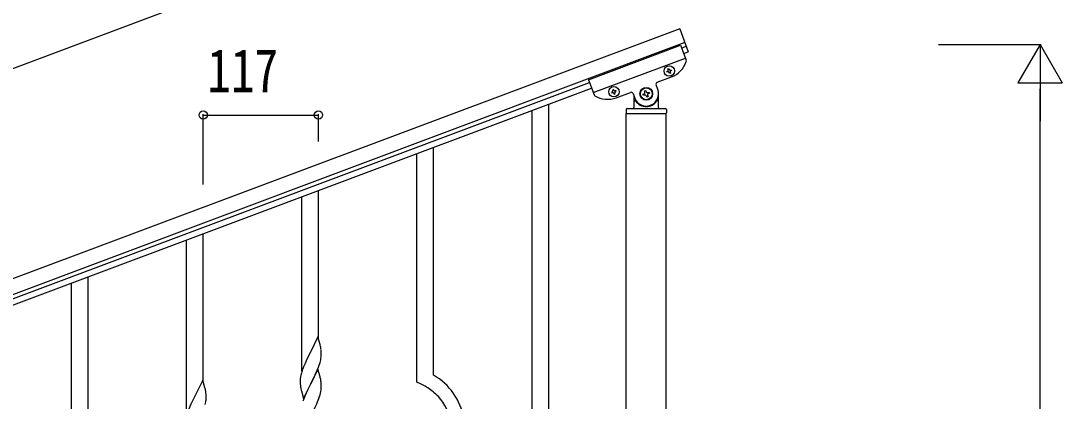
# Model space of a CAD drawing. Units: millimetres, scale not verified. Extents: x -4143 to 4140, y -2900 to 2898.
# Drawn here: x 870 to 1927, y 1435 to 1822 of the extents above; entities that cross this region are included whole.
import ezdxf
from ezdxf.enums import TextEntityAlignment as Align

# ---------------------------------------------------------------- set-up
doc = ezdxf.new("R2010")
doc.units = ezdxf.units.MM
doc.header["$LTSCALE"] = 10
doc.layers.add('0-3_YKK_A1', color=4, linetype='Continuous')
doc.layers.add('0-4_YKK_D', color=6, linetype='Continuous')
doc.styles.add('ＭＳ ゴシック', font='')
doc.styles.get('ＭＳ ゴシック').set_extended_font_data('MS Gothic')

msp = doc.modelspace()

# ---------------------------------------------------------------- linework, layer by layer
at = {"layer": '0-3_YKK_A1'}
for p, q in [((1538.85, 1813.58), (731.89, 1510.9)), ((1538.85, 1813.58), (1547.63, 1790.17)), ((1544.11, 1799.53), (737.16, 1496.86)), ((1446.13, 1761.78), (1539.76, 1796.89)), ((1539.76, 1796.89), (1545.49, 1781.62)), ((1540.84, 1794.03), (1545.52, 1795.79)), ((1542.94, 1788.41), (1547.63, 1790.17)), ((1451.05, 1748.67), (1544.68, 1783.79)), ((1527.06, 1769.72), (1526.16, 1769.38)), ((1529.42, 1771.63), (1530.31, 1771.97)), ((781.72, 1509.3), (1447.21, 1758.91)), ((1446.13, 1761.78), (1451.86, 1746.5)), ((1516.59, 1751.89), (1514.84, 1756.57)), ((1516.01, 1759.15), (1530.52, 1764.59)), ((783.83, 1503.68), (1449.31, 1753.29)), ((1470.54, 1749.55), (1469.64, 1749.21)), ((1473.57, 1749.66), (1474.47, 1750)), ((1474.34, 1743.52), (1488.85, 1748.96)), ((1491.43, 1747.79), (1493.18, 1743.11)), ((1503.27, 1746.19), (1502.03, 1745.72)), ((1506.51, 1748.81), (1507.75, 1749.28)), ((1517.39, 1733.5), (1517.39, 1747.5)), ((1405.89, 1079.73), (1405.89, 1736.99)), ((1492.39, 1745.23), (1492.39, 1733.5)), ((1493.39, 1740.5), (1493.66, 1740.5)), ((1516.39, 1740.5), (1516.11, 1740.5)), ((1388.89, 1073.34), (1388.89, 1730.6)), ((1484.39, 1731.5), (1484.39, 1728)), ((1484.64, 1727.5), (1525.14, 1727.5)), ((1484.64, 1093.85), (1484.64, 1727.5)), ((1484.89, 1727.5), (1524.89, 1727.5)), ((1485.39, 1732.5), (1524.39, 1732.5)), ((1525.14, 1093.85), (1525.14, 1727.5)), ((1525.39, 1731.5), (1525.39, 1728)), ((1288.89, 1461.53), (1288.89, 1693.02)), ((1271.89, 1454.45), (1271.89, 1686.63)), ((1154.89, 1465.56), (1154.89, 1642.65)), ((1171.89, 1498.48), (1171.89, 1649.04)), ((1037.89, 1421.59), (1037.89, 1598.67)), ((1054.89, 1454.5), (1054.89, 1605.06)), ((937.89, 1329.6), (937.89, 1561.08)), ((920.89, 1322.52), (920.89, 1554.69))]:
    msp.add_line(p, q, dxfattribs=at)
for points in [[(1526.16, 1769.38), (1525.82, 1770.28), (1526.72, 1770.62)], [(1527.28, 1771.86), (1526.94, 1772.75), (1527.84, 1773.09), (1528.18, 1772.19)], [(1529.19, 1769.5), (1529.53, 1768.6), (1528.63, 1768.26), (1528.29, 1769.16)], [(1530.31, 1771.97), (1530.65, 1771.07), (1529.75, 1770.73)], [(1469.64, 1749.21), (1469.98, 1748.31), (1470.88, 1748.65)], [(1472, 1751.12), (1471.66, 1752.02), (1470.77, 1751.68), (1471.1, 1750.78)], [(1472.11, 1748.09), (1472.45, 1747.19), (1473.35, 1747.53), (1473.01, 1748.42)], [(1474.47, 1750), (1474.14, 1750.9), (1473.24, 1750.56)], [(1502.03, 1745.72), (1501.57, 1746.96), (1502.8, 1747.42)], [(1503.57, 1749.12), (1503.11, 1750.36), (1504.35, 1750.82), (1504.81, 1749.59)], [(1506.2, 1745.88), (1506.66, 1744.64), (1505.43, 1744.18), (1504.97, 1745.41)], [(1507.75, 1749.28), (1508.21, 1748.04), (1506.97, 1747.58)], [(1171.29, 1500.51), (1164.06, 1485.65), (1163.72, 1484.98), (1160.9, 1479.34), (1159.34, 1476.05), (1158.23, 1473.59), (1156.76, 1470.06), (1155.99, 1468.03)], [(1174.02, 1490.97), (1173.8, 1491.91), (1173.55, 1492.86), (1171.29, 1500.51)], [(1174.76, 1481.18), (1174.78, 1481.98), (1174.78, 1483.13), (1174.73, 1484.86), (1174.67, 1486.1), (1174.56, 1487.51)], [(1154.32, 1446.52), (1154.57, 1445.57), (1156.84, 1437.92), (1164.06, 1452.78), (1164.23, 1453.11), (1165.95, 1456.5), (1167.45, 1459.55), (1168.57, 1461.9), (1169.68, 1464.34), (1170.75, 1466.85), (1171.95, 1469.89), (1172.68, 1471.91), (1173.17, 1473.4)], [(1173.87, 1475.83), (1174.2, 1477.25), (1174.47, 1478.61), (1174.66, 1479.93)], [(1154.96, 1465.03), (1154.52, 1463.56), (1154.03, 1461.65), (1153.74, 1460.26), (1153.52, 1458.93)], [(1171.29, 1467.64), (1164.06, 1452.78), (1163.9, 1452.45), (1161.11, 1446.92), (1159.79, 1444.14), (1159.34, 1443.18), (1157.59, 1439.22), (1156.56, 1436.69), (1155.99, 1435.17)], [(1174.02, 1458.1), (1173.8, 1459.04), (1173.55, 1460), (1171.29, 1467.64)], [(1054.29, 1456.53), (1047.06, 1441.67), (1046.72, 1441), (1043.9, 1435.36), (1042.34, 1432.07), (1041.23, 1429.61), (1039.76, 1426.08), (1038.99, 1424.05)], [(1057.02, 1446.99), (1056.8, 1447.93), (1056.55, 1448.88), (1054.29, 1456.53)], [(1153.39, 1457.66), (1153.35, 1456.84), (1153.34, 1456.44), (1153.36, 1454.58), (1153.39, 1453.57), (1153.44, 1452.63), (1153.54, 1451.19), (1153.69, 1449.88), (1153.83, 1448.89)], [(1154.32, 1413.66), (1154.64, 1412.46), (1156.84, 1405.05), (1164.06, 1419.91), (1164.23, 1420.24), (1165.95, 1423.63), (1167.45, 1426.68), (1168.57, 1429.03), (1170.11, 1432.47), (1170.96, 1434.49), (1172.33, 1438.03), (1173.01, 1440.04), (1173.47, 1441.52), (1173.99, 1443.44), (1174.3, 1444.84), (1174.54, 1446.19), (1174.7, 1447.49), (1174.76, 1448.32), (1174.78, 1449.12), (1174.78, 1450.26), (1174.73, 1451.99), (1174.67, 1453.23), (1174.56, 1454.65)], [(1057.76, 1437.2), (1057.78, 1438), (1057.78, 1439.15), (1057.73, 1440.88), (1057.67, 1442.12), (1057.56, 1443.53)], [(1056.87, 1431.85), (1057.2, 1433.27), (1057.47, 1434.63), (1057.66, 1435.95)]]:
    msp.add_lwpolyline(points, dxfattribs=at)
for centre, radius in [((1528.24, 1770.68), 5.3), ((1472.06, 1749.6), 5.3), ((1504.89, 1747.5), 6.5), ((1504.89, 1747.5), 6)]:
    msp.add_circle(centre, radius, dxfattribs=at)
for centre, radius, start, end in [((1521.74, 1788), 25, 290.56, 342.06005), ((1543.62, 1780.91), 2, 342.06005, 20.56), ((1526.38, 1771.52), 0.96, 290.56, 20.56), ((1527.39, 1768.82), 0.96, 20.56, 110.56), ((1529.08, 1772.53), 0.96, 200.56, 290.56), ((1530.09, 1769.83), 0.96, 110.56, 200.56), ((1516.71, 1757.27), 2, 110.56, 200.56), ((1453.74, 1747.2), 2, 200.56, 239.05995), ((1465.56, 1766.93), 25, 239.05995, 290.56), ((1470.2, 1750.45), 0.96, 290.56, 20.56), ((1471.22, 1747.75), 0.96, 20.56, 110.56), ((1472.9, 1751.46), 0.96, 200.56, 290.56), ((1473.91, 1748.76), 0.96, 110.56, 200.56), ((1489.56, 1747.09), 2, 20.56, 110.56), ((1504.89, 1747.5), 12.5, 200.56, 20.56), ((1502.34, 1748.66), 1.32, 290.56, 20.56), ((1503.73, 1744.95), 1.32, 20.56, 110.56), ((1506.05, 1750.05), 1.32, 200.56, 290.56), ((1507.44, 1746.34), 1.32, 110.56, 200.56), ((1493.39, 1739.5), 1, 90, 180), ((1493.66, 1740), 0.5, 33.74899, 90), ((1504.89, 1747.5), 13, 213.74899, 326.25101), ((1516.11, 1740), 0.5, 90, 146.25101), ((1516.39, 1739.5), 1, 0, 90), ((1485.39, 1731.5), 1, 90, 180), ((1484.89, 1728), 0.5, 180, 270), ((1491.39, 1733.5), 1, 270, 0), ((1518.39, 1733.5), 1, 180, 270), ((1524.39, 1731.5), 1, 0, 90), ((1524.89, 1728), 0.5, 270, 0), ((1132.55, 1482.26), 42.37, 9.56725, 11.859), ((1129.7, 1482.66), 45.12, 6.17603, 8.46779), ((1143.34, 1483.18), 31.49, 354.07159, 356.36334), ((1112.77, 1492.11), 63.23, 342.78424, 345.07599), ((1230.59, 1440.78), 79.42, 159.93435, 162.22611), ((1257.12, 1406.54), 63.51, 10.35161, 59.98129), ((1185.33, 1455.04), 32.04, 173.03232, 175.32407), ((1132.43, 1449.39), 42.49, 9.53591, 11.82766), ((1129.83, 1449.79), 45, 6.19632, 8.48807), ((1241.91, 1382.96), 77.52, 58.09207, 67.25451), ((1015.55, 1438.28), 42.37, 9.56725, 11.859), ((1012.7, 1438.68), 45.12, 6.17603, 8.46779), ((1213.2, 1459.95), 60.39, 190.55951, 192.85127), ((1243.4, 1389.97), 70.83, 44.66413, 56.11375), ((1257.67, 1406.72), 48.94, 8.34117, 42.46423), ((1026.34, 1439.2), 31.49, 354.07159, 356.36334)]:
    msp.add_arc(centre, radius, start, end, dxfattribs=at)
at = {"layer": '0-4_YKK_D'}
for p, q in [((1468.61, 2000.84), (661.65, 1698.16)), ((1801.89, 1797.5), (1905.89, 1797.5)), ((1904.89, 1797.5), (1882.39, 1758.53)), ((1904.89, 1797.5), (1927.39, 1758.53)), ((1904.89, 1797.5), (1904.89, 1719.56)), ((1882.39, 1758.53), (1927.39, 1758.53)), ((1904.89, 1042.5), (1904.89, 1752.5)), ((1054.89, 1655.21), (1054.89, 1726.93)), ((1054.89, 1725.93), (1171.89, 1725.93)), ((1171.89, 1699.09), (1171.89, 1726.93))]:
    msp.add_line(p, q, dxfattribs=at)
for centre in [(1054.89, 1725.93), (1171.89, 1725.93)]:
    msp.add_circle(centre, 4.25, dxfattribs=at)

# ---------------------------------------------------------------- texts
at = {"layer": '0-4_YKK_D', "style": 'ＭＳ ゴシック', "width": 0.8}
msp.add_text('117', height=43.99, dxfattribs=at).set_placement((1058.99, 1735.93), align=Align.BOTTOM_LEFT)

doc.saveas('drawing.dxf')
